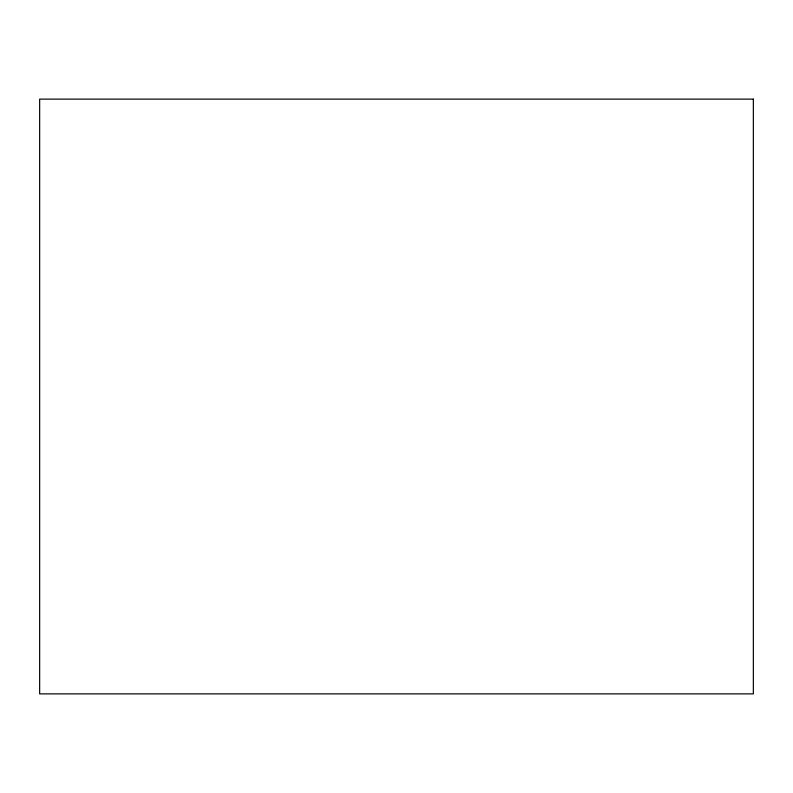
<?xml version="1.0" encoding="UTF-8"?>
<svg xmlns="http://www.w3.org/2000/svg" width="793" height="793" viewBox="0 0 793 793"><rect width="100%" height="100%" fill="white"/><g stroke="black" fill="none" stroke-linecap="round" stroke-linejoin="round"><path stroke-width="1.19" d="M753.35 99.125L39.65 99.125L39.65 693.875L753.35 693.875L753.35 99.125"/></g></svg>
